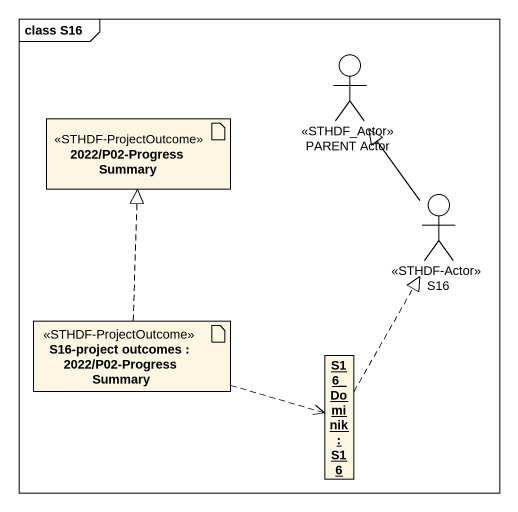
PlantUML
@startuml
mainframe class S16
allowmixing
hide circle
hide empty members
actor "PARENT Actor" as PARENT_Actor <<STHDF_Actor>>
artifact "2022/P02-Progress Summary" as a2022_P02_Progress_Summary <<STHDF-ProjectOutcome>>
actor S16 <<STHDF-Actor>>
artifact "S16-project outcomes : 2022/P02-Progress Summary" as S16_project_outcomes <<STHDF-ProjectOutcome>>
object "S16_Dominik : S16" as S16_Dominik
S16 -up-|> PARENT_Actor
S16_project_outcomes .up.|> a2022_P02_Progress_Summary
S16_project_outcomes .right.> S16_Dominik
S16_Dominik .up.|> S16
@enduml
